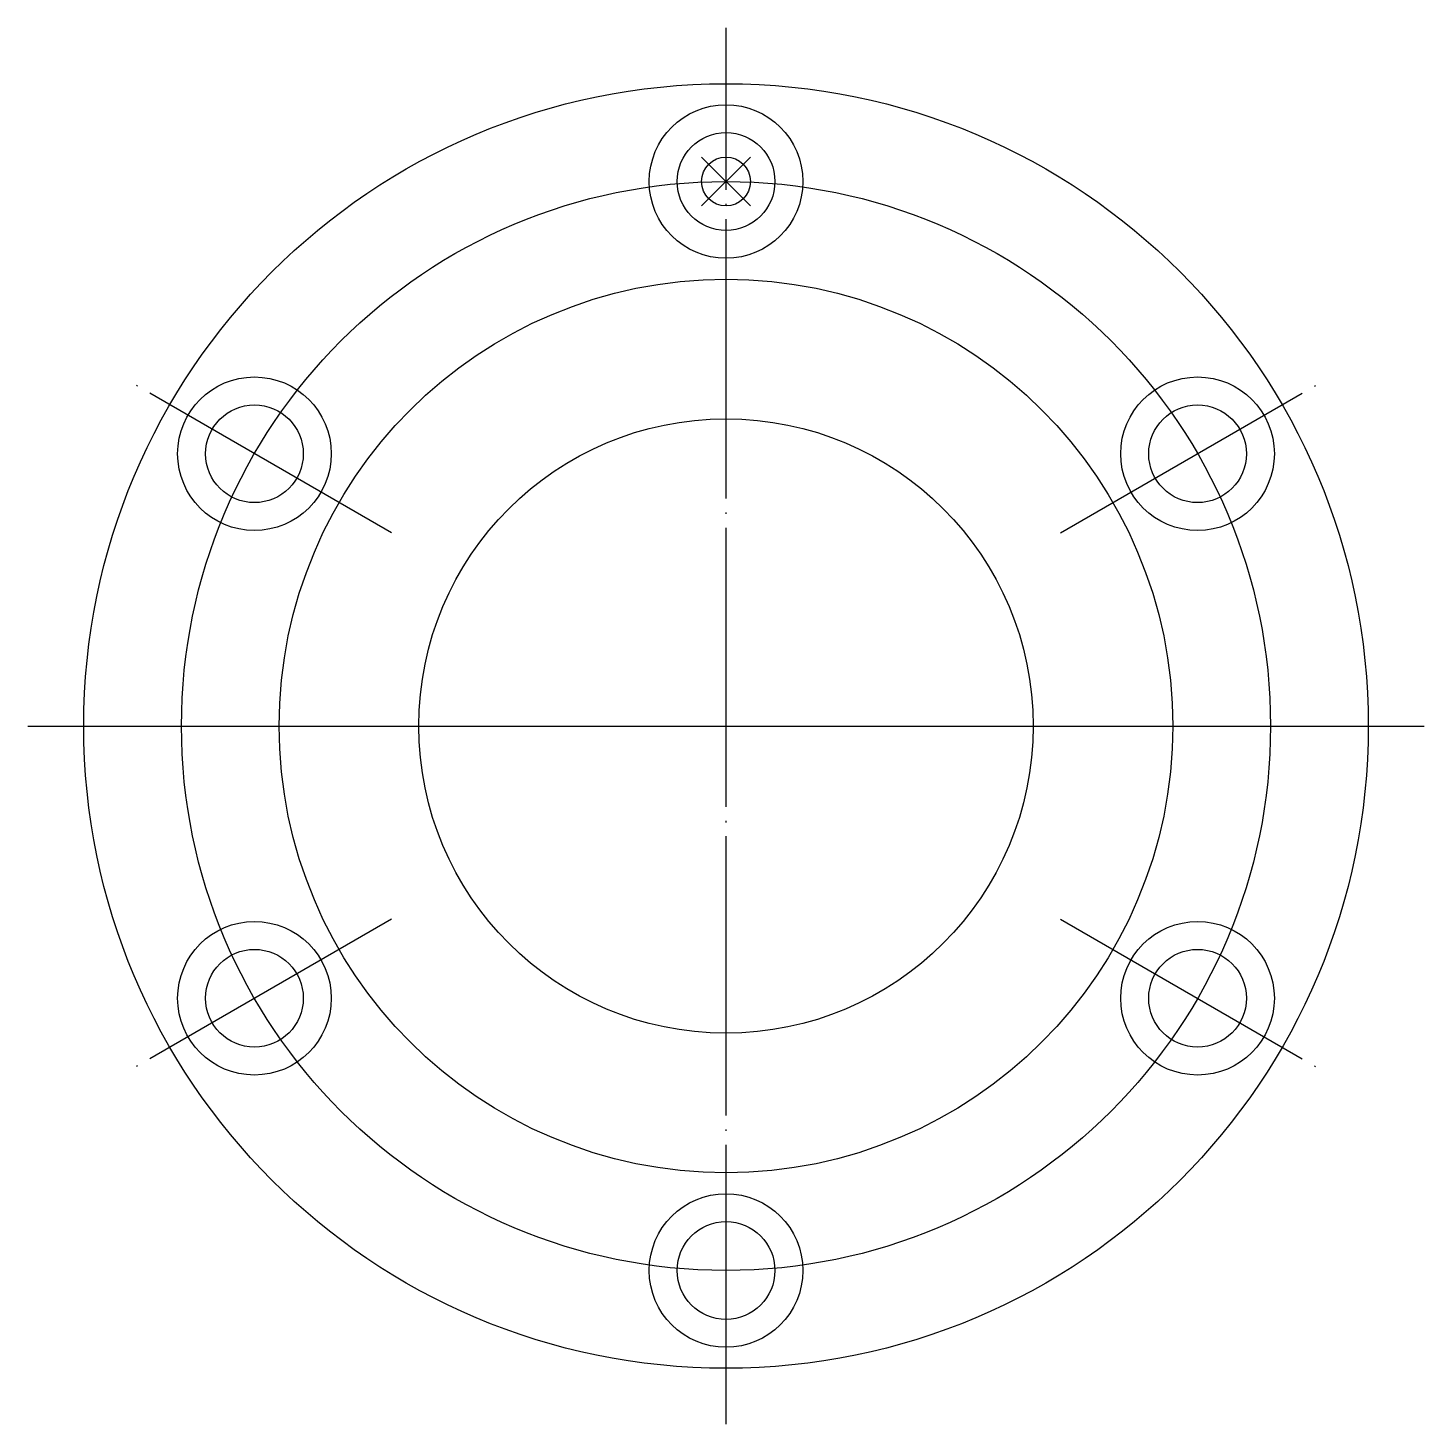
# Model space of a CAD drawing. Extents: x 352.1 to 452.1, y 791.6 to 891.6.
import ezdxf

# ---------------------------------------------------------------- set-up
doc = ezdxf.new("R2010")
doc.units = 0
doc.header["$MEASUREMENT"] = 0
doc.linetypes.add('CENTER', pattern=[22, 20, -1, 0, -1])
doc.layers.get('0').update_dxf_attribs({"linetype": 'CONTINUOUS'})
doc.layers.add('$PARTREF_BOM', color=7, linetype='CONTINUOUS')
doc.styles.get("Standard").update_dxf_attribs({"font": 'txt.shx', "bigfont": 'chineset.shx'})

# ---------------------------------------------------------------- blocks, each defined once
blk = doc.blocks.new('PARTREF')
at = {"layer": '$PARTREF_BOM', "color": 2}
for p, q in [((-1.75, -1.75), (1.75, 1.75)), ((-1.75, 1.75), (1.75, -1.75))]:
    blk.add_line(p, q, dxfattribs=at)
blk.add_circle((0, 0), 1.75, dxfattribs=at)
at = {"layer": '$PARTREF_BOM', "color": 2, "flags": 1}
for tag, p in [('TAG5', (-16.086, -4.95)), ('TAG10', (-5.651, -4.998)), ('TAG15', (5.594, -4.742)), ('TAG4', (-16.086, -8.95)), ('TAG9', (-5.651, -8.998)), ('TAG14', (5.594, -8.742)), ('TAG3', (-16.086, -12.95)), ('TAG8', (-5.651, -12.998)), ('TAG13', (5.594, -12.742)), ('TAG2', (-16.086, -16.95)), ('TAG7', (-5.651, -16.998)), ('TAG12', (5.594, -16.742)), ('TAG1', (-16.086, -20.95)), ('TAG6', (-5.651, -20.998)), ('TAG11', (5.594, -20.742))]:
    blk.add_attdef(tag, p, '', height=2.5, dxfattribs=at)

msp = doc.modelspace()

# ---------------------------------------------------------------- linework, layer by layer
at = {"color": 1, "linetype": 'CENTER'}
for p, q in [((402.143, 791.646), (402.143, 891.646)), ((378.188, 855.477), (359.607, 866.204)), ((426.098, 855.477), (444.679, 866.204)), ((378.188, 827.816), (359.607, 817.088)), ((426.098, 827.816), (444.679, 817.088))]:
    msp.add_line(p, q, dxfattribs=at)
at = {"color": 7, "linetype": 'CONTINUOUS'}
msp.add_line((352.143, 841.646), (452.143, 841.646), dxfattribs=at)
for centre, radius in [((402.143, 841.646), 46), ((402.143, 880.646), 5.5), ((402.143, 880.646), 3.5), ((402.143, 841.646), 39), ((402.143, 841.646), 32), ((368.368, 861.146), 5.5), ((435.918, 861.146), 5.5), ((368.368, 861.146), 3.5), ((435.918, 861.146), 3.5), ((402.143, 841.646), 22), ((368.368, 822.146), 5.5), ((435.918, 822.146), 5.5), ((368.368, 822.146), 3.5), ((435.918, 822.146), 3.5), ((402.143, 802.646), 5.5), ((402.143, 802.646), 3.5)]:
    msp.add_circle(centre, radius, dxfattribs=at)

# ---------------------------------------------------------------- block references
at = {"color": 7}
msp.add_blockref('PARTREF', (402.143, 880.646), dxfattribs=at)

doc.saveas('drawing.dxf')
